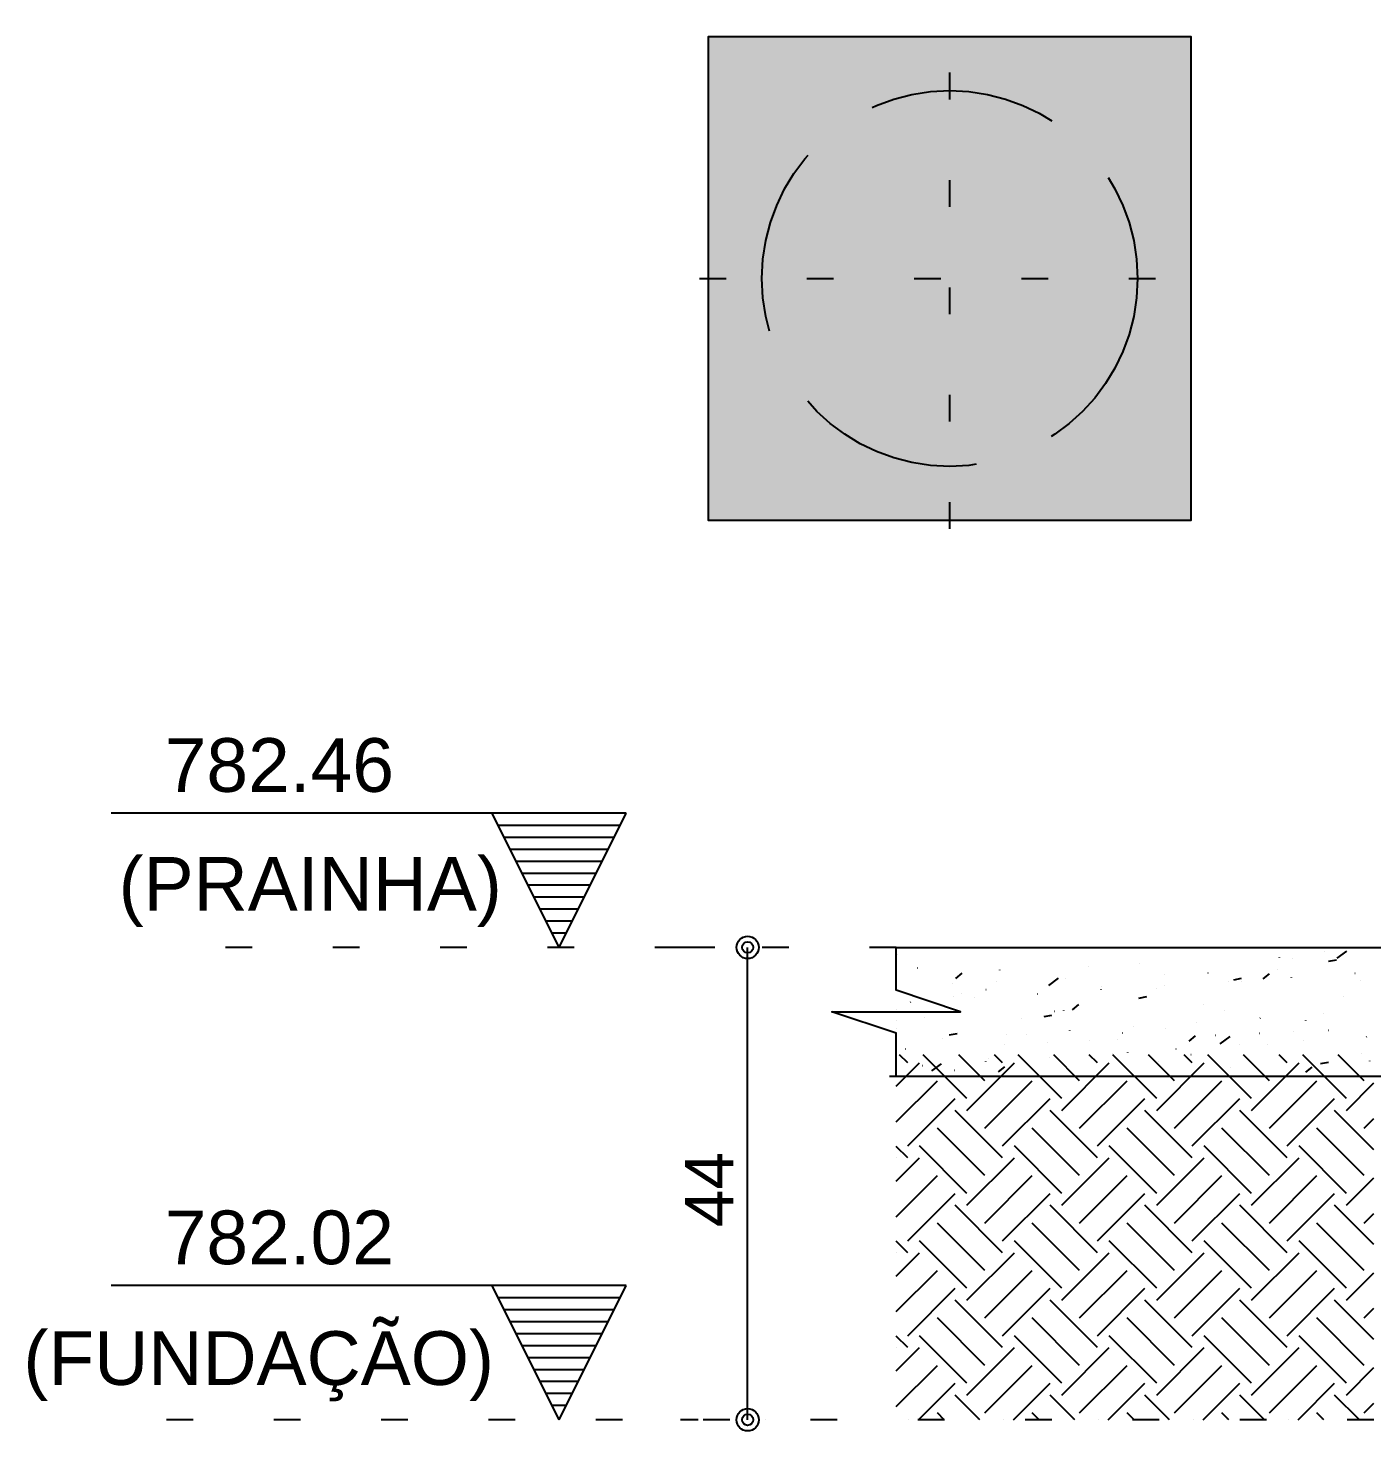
# Model space of a CAD drawing. Extents: x 0 to 119, y 0 to 84.
# Drawn here: x 39.98 to 44.99, y 36.04 to 41.27 of the extents above; entities that cross this region are included whole.
import ezdxf

# ---------------------------------------------------------------- set-up
doc = ezdxf.new("R2010")
doc.units = 0
doc.header["$MEASUREMENT"] = 0
doc.linetypes.add('ESTILO_TQS_0001', pattern=[1, 0.7, -0.3])
doc.linetypes.add('ESTILO_TQS_0002', pattern=[0.4, 0.1, -0.3])
for name, color, linetype in [('1', 3, 'CONTINUOUS'), ('10', 252, 'CONTINUOUS'), ('18', 6, 'CONTINUOUS'), ('26', 10, 'CONTINUOUS'), ('3', 7, 'CONTINUOUS'), ('32', 250, 'CONTINUOUS')]:
    doc.layers.add(name, color=color, linetype=linetype)
doc.styles.add('TQS_ARIAL', font='arial.ttf')

msp = doc.modelspace()

# ---------------------------------------------------------------- linework, layer by layer
at = {"layer": '1', "color": 3, "linetype": 'Continuous'}
for p, q in [((43.259196, 37.410372), (43.228731, 37.440837)), ((43.480167, 37.27779), (43.31712, 37.440837)), ((43.546459, 37.344081), (43.449702, 37.440837)), ((43.61275, 37.410372), (43.582285, 37.440837)), ((43.833721, 37.27779), (43.670673, 37.440837)), ((43.900012, 37.344081), (43.803256, 37.440837)), ((43.966303, 37.410372), (43.935838, 37.440837)), ((44.187274, 37.27779), (44.024227, 37.440837)), ((44.253565, 37.344081), (44.156809, 37.440837)), ((44.319857, 37.410372), (44.289392, 37.440837)), ((44.540828, 37.27779), (44.37778, 37.440837)), ((44.607119, 37.344081), (44.510362, 37.440837)), ((44.67341, 37.410372), (44.642945, 37.440837)), ((44.894381, 37.27779), (44.731333, 37.440837)), ((44.960672, 37.344081), (44.863916, 37.440837)), ((43.216611, 37.411981), (43.216611, 37.411981)), ((43.216611, 37.323593), (43.303391, 37.410372)), ((43.480167, 37.233596), (43.656944, 37.410372)), ((43.833721, 37.233596), (44.010497, 37.410372)), ((44.187274, 37.233596), (44.364051, 37.410372)), ((44.540828, 37.233596), (44.717604, 37.410372)), ((43.216611, 37.19101), (43.369682, 37.344081)), ((43.546459, 37.167304), (43.723235, 37.344081)), ((43.900012, 37.167304), (44.076789, 37.344081)), ((44.253565, 37.167304), (44.430342, 37.344081)), ((44.607119, 37.167304), (44.783895, 37.344081)), ((44.894381, 37.233596), (44.996611, 37.335826)), ((43.259196, 37.101013), (43.435973, 37.27779)), ((43.61275, 37.101013), (43.789527, 37.27779)), ((43.966303, 37.101013), (44.14308, 37.27779)), ((44.319857, 37.101013), (44.496633, 37.27779)), ((44.67341, 37.101013), (44.850187, 37.27779)), ((43.61275, 37.056819), (43.435973, 37.233596)), ((43.966303, 37.056819), (43.789527, 37.233596)), ((44.319857, 37.056819), (44.14308, 37.233596)), ((44.67341, 37.056819), (44.496633, 37.233596)), ((44.996611, 37.087172), (44.850187, 37.233596)), ((43.546459, 36.990528), (43.369682, 37.167304)), ((43.900012, 36.990528), (43.723235, 37.167304)), ((44.253565, 36.990528), (44.076789, 37.167304)), ((44.607119, 36.990528), (44.430342, 37.167304)), ((44.960672, 36.990528), (44.783895, 37.167304)), ((44.960672, 37.167304), (44.996611, 37.203243)), ((43.259196, 37.056819), (43.216611, 37.099405)), ((43.480167, 36.924237), (43.303391, 37.101013)), ((43.833721, 36.924237), (43.656944, 37.101013)), ((44.187274, 36.924237), (44.010497, 37.101013)), ((44.540828, 36.924237), (44.364051, 37.101013)), ((44.894381, 36.924237), (44.717604, 37.101013)), ((43.216611, 37.058427), (43.216611, 37.058427)), ((43.216611, 36.970039), (43.303391, 37.056819)), ((43.480167, 36.880042), (43.656944, 37.056819)), ((43.833721, 36.880042), (44.010497, 37.056819)), ((44.187274, 36.880042), (44.364051, 37.056819)), ((44.540828, 36.880042), (44.717604, 37.056819)), ((43.216611, 36.837457), (43.369682, 36.990528)), ((43.546459, 36.813751), (43.723235, 36.990528)), ((43.900012, 36.813751), (44.076789, 36.990528)), ((44.253565, 36.813751), (44.430342, 36.990528)), ((44.607119, 36.813751), (44.783895, 36.990528)), ((44.894381, 36.880042), (44.996611, 36.982272)), ((43.259196, 36.74746), (43.435973, 36.924237)), ((43.61275, 36.74746), (43.789527, 36.924237)), ((43.966303, 36.74746), (44.14308, 36.924237)), ((44.319857, 36.74746), (44.496633, 36.924237)), ((44.67341, 36.74746), (44.850187, 36.924237)), ((43.61275, 36.703266), (43.435973, 36.880042)), ((43.966303, 36.703266), (43.789527, 36.880042)), ((44.319857, 36.703266), (44.14308, 36.880042)), ((44.67341, 36.703266), (44.496633, 36.880042)), ((44.996611, 36.733618), (44.850187, 36.880042)), ((44.960672, 36.813751), (44.996611, 36.84969)), ((43.546459, 36.636974), (43.369682, 36.813751)), ((43.900012, 36.636974), (43.723235, 36.813751)), ((44.253565, 36.636974), (44.076789, 36.813751)), ((44.607119, 36.636974), (44.430342, 36.813751)), ((44.960672, 36.636974), (44.783895, 36.813751)), ((43.259196, 36.703266), (43.216611, 36.745851)), ((43.480167, 36.570683), (43.303391, 36.74746)), ((43.833721, 36.570683), (43.656944, 36.74746)), ((44.187274, 36.570683), (44.010497, 36.74746)), ((44.540828, 36.570683), (44.364051, 36.74746)), ((44.894381, 36.570683), (44.717604, 36.74746)), ((43.216611, 36.704874), (43.216611, 36.704874)), ((43.216611, 36.616486), (43.303391, 36.703266)), ((43.480167, 36.526489), (43.656944, 36.703266)), ((43.833721, 36.526489), (44.010497, 36.703266)), ((44.187274, 36.526489), (44.364051, 36.703266)), ((44.540828, 36.526489), (44.717604, 36.703266)), ((43.216611, 36.483903), (43.369682, 36.636974)), ((43.546459, 36.460198), (43.723235, 36.636974)), ((43.900012, 36.460198), (44.076789, 36.636974)), ((44.253565, 36.460198), (44.430342, 36.636974)), ((44.607119, 36.460198), (44.783895, 36.636974)), ((44.894381, 36.526489), (44.996611, 36.628719)), ((43.259196, 36.393906), (43.435973, 36.570683)), ((43.61275, 36.393906), (43.789527, 36.570683)), ((43.966303, 36.393906), (44.14308, 36.570683)), ((44.319857, 36.393906), (44.496633, 36.570683)), ((44.67341, 36.393906), (44.850187, 36.570683)), ((43.61275, 36.349712), (43.435973, 36.526489)), ((43.966303, 36.349712), (43.789527, 36.526489)), ((44.319857, 36.349712), (44.14308, 36.526489)), ((44.67341, 36.349712), (44.496633, 36.526489)), ((44.996611, 36.380065), (44.850187, 36.526489)), ((44.960672, 36.460198), (44.996611, 36.496136)), ((43.546459, 36.283421), (43.369682, 36.460198)), ((43.900012, 36.283421), (43.723235, 36.460198)), ((44.253565, 36.283421), (44.076789, 36.460198)), ((44.607119, 36.283421), (44.430342, 36.460198)), ((44.960672, 36.283421), (44.783895, 36.460198)), ((43.259196, 36.349712), (43.216611, 36.392298)), ((43.480167, 36.21713), (43.303391, 36.393906)), ((43.833721, 36.21713), (43.656944, 36.393906)), ((44.187274, 36.21713), (44.010497, 36.393906)), ((44.540828, 36.21713), (44.364051, 36.393906)), ((44.894381, 36.21713), (44.717604, 36.393906)), ((43.216611, 36.351321), (43.216611, 36.351321)), ((43.216611, 36.262932), (43.303391, 36.349712)), ((43.480167, 36.172936), (43.656944, 36.349712)), ((43.833721, 36.172936), (44.010497, 36.349712)), ((44.187274, 36.172936), (44.364051, 36.349712)), ((44.540828, 36.172936), (44.717604, 36.349712)), ((43.216611, 36.13035), (43.369682, 36.283421)), ((43.546459, 36.106644), (43.723235, 36.283421)), ((43.900012, 36.106644), (44.076789, 36.283421)), ((44.253565, 36.106644), (44.430342, 36.283421)), ((44.607119, 36.106644), (44.783895, 36.283421)), ((44.894381, 36.172936), (44.996611, 36.275165)), ((43.299681, 36.080837), (43.435973, 36.21713)), ((43.528071, 36.080837), (43.435973, 36.172936)), ((43.653234, 36.080837), (43.789527, 36.21713)), ((43.881625, 36.080837), (43.789527, 36.172936)), ((44.006788, 36.080837), (44.14308, 36.21713)), ((44.235178, 36.080837), (44.14308, 36.172936)), ((44.360341, 36.080837), (44.496633, 36.21713)), ((44.588731, 36.080837), (44.496633, 36.172936)), ((44.713894, 36.080837), (44.850187, 36.21713)), ((44.942285, 36.080837), (44.850187, 36.172936)), ((44.960672, 36.106644), (44.996611, 36.142583)), ((43.262906, 36.080837), (43.262906, 36.080837)), ((43.395489, 36.080837), (43.369682, 36.106644)), ((43.388069, 36.080837), (43.388069, 36.080837)), ((43.520652, 36.080837), (43.520652, 36.080837)), ((43.61646, 36.080837), (43.61646, 36.080837)), ((43.749042, 36.080837), (43.723235, 36.106644)), ((43.741623, 36.080837), (43.741623, 36.080837)), ((43.874205, 36.080837), (43.874205, 36.080837)), ((43.970013, 36.080837), (43.970013, 36.080837)), ((44.102596, 36.080837), (44.076789, 36.106644)), ((44.095176, 36.080837), (44.095176, 36.080837)), ((44.227759, 36.080837), (44.227759, 36.080837)), ((44.323566, 36.080837), (44.323566, 36.080837)), ((44.456149, 36.080837), (44.430342, 36.106644)), ((44.448729, 36.080837), (44.448729, 36.080837)), ((44.581312, 36.080837), (44.581312, 36.080837)), ((44.67712, 36.080837), (44.67712, 36.080837)), ((44.809702, 36.080837), (44.783895, 36.106644)), ((44.802283, 36.080837), (44.802283, 36.080837)), ((44.934865, 36.080837), (44.934865, 36.080837))]:
    msp.add_line(p, q, dxfattribs=at)
at = {"layer": '10', "color": 252, "linetype": 'ESTILO_TQS_0002'}
for p, q in [((43.415976, 39.399889), (43.415976, 41.266089)), ((42.482876, 40.332989), (44.349076, 40.332989))]:
    msp.add_line(p, q, dxfattribs=at)
at = {"layer": '10', "color": 252, "linetype": 'Continuous'}
for p, q in [((43.221628, 37.813955), (43.221693, 37.814451)), ((44.149499, 37.839918), (44.150595, 37.840837)), ((44.644294, 37.803571), (44.644359, 37.804067)), ((44.69141, 37.799612), (44.691899, 37.79972)), ((44.813447, 37.826667), (44.813936, 37.826775)), ((44.827486, 37.789202), (44.856935, 37.794926)), ((44.859939, 37.800513), (44.89626, 37.82708)), ((43.216611, 37.775844), (43.216611, 37.775844)), ((43.216611, 37.746959), (43.216611, 37.746959)), ((43.296079, 37.764576), (43.296567, 37.764685)), ((43.439056, 37.724983), (43.462038, 37.744267)), ((43.602399, 37.75621), (43.602464, 37.756706)), ((43.931506, 37.768296), (43.931994, 37.768404)), ((44.123591, 37.781749), (44.123656, 37.782245)), ((44.215634, 37.739405), (44.216134, 37.739427)), ((44.37798, 37.746493), (44.378479, 37.746515)), ((44.584165, 37.72345), (44.607147, 37.742733)), ((44.636733, 37.757791), (44.637233, 37.757813)), ((44.926026, 37.744241), (44.92633, 37.744638)), ((43.216611, 37.695787), (43.216611, 37.695787)), ((43.216611, 37.695787), (43.216611, 37.695787)), ((43.216611, 37.695787), (43.216611, 37.695787)), ((43.427385, 37.70499), (43.427885, 37.705011)), ((43.589731, 37.712078), (43.59023, 37.712099)), ((43.785165, 37.699411), (43.821485, 37.725979)), ((43.848484, 37.723375), (43.848984, 37.723397)), ((43.982484, 37.693261), (43.982549, 37.693756)), ((44.186177, 37.687604), (44.186665, 37.687713)), ((44.216368, 37.698312), (44.216672, 37.698709)), ((44.45292, 37.713622), (44.453225, 37.714019)), ((44.4741, 37.720511), (44.503549, 37.726235)), ((44.503187, 37.715082), (44.503252, 37.715578)), ((44.689473, 37.728931), (44.689777, 37.729328)), ((44.946082, 37.71892), (44.94657, 37.719028)), ((43.270157, 37.637074), (43.270461, 37.637471)), ((43.428713, 37.65683), (43.429201, 37.656938)), ((43.461291, 37.667721), (43.461356, 37.668217)), ((43.50671, 37.652384), (43.507014, 37.652781)), ((43.55075, 37.683885), (43.551238, 37.683993)), ((43.743262, 37.667693), (43.743567, 37.66809)), ((43.979815, 37.683003), (43.980119, 37.6834)), ((44.120714, 37.65182), (44.150163, 37.657544)), ((44.883957, 37.657337), (44.884022, 37.657833)), ((43.216611, 37.609808), (43.216611, 37.609808)), ((43.216611, 37.609808), (43.216611, 37.609808)), ((43.216611, 37.609808), (43.216611, 37.609808)), ((43.767329, 37.583128), (43.796777, 37.588853)), ((43.805422, 37.603193), (43.80591, 37.603301)), ((43.841376, 37.604772), (43.841442, 37.605268)), ((43.873723, 37.608515), (43.896704, 37.627798)), ((44.362079, 37.626593), (44.362145, 37.627089)), ((44.440849, 37.606913), (44.441337, 37.607021)), ((44.809752, 37.59271), (44.810057, 37.593107)), ((43.216611, 37.567292), (43.216611, 37.567292)), ((43.216611, 37.538329), (43.216611, 37.538329)), ((43.320184, 37.579233), (43.320249, 37.579728)), ((43.683385, 37.576138), (43.683873, 37.576246)), ((43.863541, 37.531472), (43.863846, 37.531869)), ((44.100094, 37.546782), (44.100399, 37.547179)), ((44.220972, 37.538104), (44.221037, 37.5386)), ((44.336647, 37.562091), (44.336951, 37.562488)), ((44.573199, 37.577401), (44.573504, 37.577798)), ((44.74285, 37.568849), (44.742915, 37.569344)), ((44.827933, 37.532016), (44.828433, 37.532038)), ((43.390436, 37.500853), (43.390741, 37.50125)), ((43.413943, 37.514437), (43.443392, 37.520161)), ((43.618585, 37.479215), (43.619085, 37.479236)), ((43.626989, 37.516163), (43.627293, 37.51656)), ((43.700269, 37.516283), (43.700334, 37.516779)), ((43.780931, 37.486303), (43.78143, 37.486325)), ((43.938056, 37.495446), (43.938545, 37.495555)), ((44.039684, 37.4976), (44.040184, 37.497622)), ((44.060093, 37.522501), (44.060582, 37.52261)), ((44.308389, 37.492046), (44.331371, 37.51133)), ((44.406835, 37.51363), (44.407334, 37.513652)), ((44.424093, 37.481706), (44.460413, 37.508273)), ((44.496343, 37.47724), (44.496648, 37.477637)), ((44.56918, 37.520719), (44.569679, 37.52074)), ((44.601742, 37.48036), (44.601808, 37.480856)), ((44.69552, 37.526221), (44.696009, 37.526329)), ((44.732896, 37.49255), (44.7332, 37.492946)), ((44.969449, 37.507859), (44.969753, 37.508256)), ((43.216611, 37.47608), (43.216611, 37.47608)), ((43.216611, 37.472657), (43.216611, 37.472657)), ((43.216611, 37.472657), (43.216611, 37.472657)), ((43.216611, 37.472657), (43.216611, 37.472657)), ((43.216611, 37.461664), (43.216611, 37.461664)), ((43.216611, 37.461664), (43.216611, 37.461664)), ((43.251435, 37.463185), (43.251935, 37.463206)), ((43.559162, 37.427794), (43.559227, 37.42829)), ((43.786685, 37.431312), (43.78699, 37.431708)), ((44.023238, 37.446621), (44.023542, 37.447018)), ((44.079865, 37.449615), (44.07993, 37.450111)), ((44.259791, 37.461931), (44.260095, 37.462327)), ((44.314765, 37.44181), (44.315253, 37.441918)), ((44.950192, 37.445529), (44.95068, 37.445638)), ((43.31358, 37.400692), (43.313884, 37.401089)), ((43.349318, 37.380604), (43.385639, 37.407172)), ((43.432823, 37.383439), (43.433311, 37.383547)), ((43.550133, 37.416002), (43.550437, 37.416399)), ((43.597947, 37.377111), (43.620928, 37.396395)), ((44.192728, 37.414755), (44.193216, 37.414863)), ((44.460635, 37.391871), (44.4607, 37.392367)), ((44.743056, 37.375577), (44.766037, 37.394861)), ((44.797803, 37.407914), (44.827252, 37.413639)), ((44.981827, 37.41741), (44.981893, 37.417906)), ((43.282998, 37.360837), (43.282998, 37.360837)), ((43.282998, 37.360837), (43.282998, 37.360837)), ((43.291432, 37.360837), (43.291432, 37.360837)), ((43.291432, 37.360837), (43.291432, 37.360837)), ((43.291432, 37.360837), (43.291432, 37.360837)), ((43.322294, 37.360837), (43.322294, 37.360837)), ((43.330875, 37.360837), (43.330875, 37.360837)), ((43.330875, 37.360837), (43.330875, 37.360837)), ((43.420889, 37.360837), (43.420889, 37.360837)), ((43.420889, 37.360837), (43.420889, 37.360837)), ((43.420889, 37.360837), (43.420889, 37.360837)), ((43.507803, 37.360837), (43.507803, 37.360837)), ((43.507803, 37.360837), (43.507803, 37.360837)), ((43.550347, 37.360837), (43.550347, 37.360837)), ((43.550347, 37.360837), (43.550347, 37.360837)), ((43.578553, 37.360837), (43.578553, 37.360837)), ((43.679804, 37.360837), (43.679804, 37.360837)), ((43.679804, 37.360837), (43.679804, 37.360837)), ((43.732609, 37.360837), (43.732609, 37.360837)), ((43.732609, 37.360837), (43.732609, 37.360837)), ((43.809262, 37.360837), (43.809262, 37.360837)), ((43.809262, 37.360837), (43.809262, 37.360837)), ((43.938719, 37.360837), (43.938719, 37.360837)), ((43.938757, 37.361127), (43.938823, 37.361622)), ((43.949523, 37.360837), (43.949523, 37.360837)), ((43.949523, 37.360837), (43.949523, 37.360837)), ((43.949523, 37.360837), (43.949523, 37.360837)), ((43.957414, 37.360837), (43.957414, 37.360837)), ((43.957414, 37.360837), (43.957414, 37.360837)), ((44.068177, 37.360837), (44.068177, 37.360837)), ((44.152021, 37.360837), (44.152021, 37.360837)), ((44.182219, 37.360837), (44.182219, 37.360837)), ((44.182219, 37.360837), (44.182219, 37.360837)), ((44.197634, 37.360837), (44.197634, 37.360837)), ((44.258852, 37.360837), (44.258852, 37.360837)), ((44.327092, 37.360837), (44.327092, 37.360837)), ((44.407024, 37.360837), (44.407024, 37.360837)), ((44.407024, 37.360837), (44.407024, 37.360837)), ((44.456549, 37.360837), (44.456549, 37.360837)), ((44.456549, 37.360837), (44.456549, 37.360837)), ((44.456549, 37.360837), (44.456549, 37.360837)), ((44.555613, 37.360837), (44.555613, 37.360837)), ((44.568172, 37.360837), (44.568172, 37.360837)), ((44.569437, 37.361118), (44.569925, 37.361226)), ((44.586007, 37.360837), (44.586007, 37.360837)), ((44.586007, 37.360837), (44.586007, 37.360837)), ((44.586007, 37.360837), (44.586007, 37.360837)), ((44.63183, 37.360837), (44.63183, 37.360837)), ((44.63183, 37.360837), (44.63183, 37.360837)), ((44.715464, 37.360837), (44.715464, 37.360837)), ((44.715464, 37.360837), (44.715464, 37.360837)), ((44.715464, 37.360837), (44.715464, 37.360837)), ((44.72549, 37.360837), (44.72549, 37.360837)), ((44.844922, 37.360837), (44.844922, 37.360837)), ((44.844922, 37.360837), (44.844922, 37.360837)), ((44.844922, 37.360837), (44.844922, 37.360837)), ((44.856635, 37.360837), (44.856635, 37.360837)), ((44.856635, 37.360837), (44.856635, 37.360837)), ((44.974379, 37.360837), (44.974379, 37.360837)), ((44.974379, 37.360837), (44.974379, 37.360837))]:
    msp.add_line(p, q, dxfattribs=at)
at = {"layer": '10', "color": 252, "linetype": 'ESTILO_TQS_0001'}
msp.add_circle((43.415976, 40.332989), 0.7, dxfattribs=at)
at = {"layer": '18', "color": 6, "linetype": 'Continuous'}
msp.add_lwpolyline([(42.515976, 39.432989), (44.315976, 39.432989), (44.315976, 41.232989), (42.515976, 41.232989), (42.515976, 39.432989)], dxfattribs=at)
at = {"layer": '26', "color": 10, "linetype": 'Continuous'}
msp.add_lwpolyline([(44.315976, 41.232989), (42.515976, 41.232989), (42.515976, 39.432989), (44.315976, 39.432989), (44.315976, 41.232989)], dxfattribs=at)
for points in [[(44.315976, 41.232989), (42.515976, 41.232989), (42.515976, 39.432989)], [(44.315976, 41.232989), (42.515976, 39.432989), (44.315976, 39.432989)], [(44.315976, 41.232989), (44.315976, 39.432989), (44.315976, 41.232989)]]:
    msp.add_solid(points, dxfattribs=at)
at = {"layer": '3', "color": 7, "linetype": 'Continuous'}
for p, q in [((42.210503, 38.340838), (40.290504, 38.340838)), ((41.960503, 37.840837), (41.710503, 38.340838)), ((41.960503, 37.840837), (42.210503, 38.340838)), ((41.732799, 38.296245), (42.188208, 38.296245)), ((41.755095, 38.251654), (42.165912, 38.251654)), ((41.777391, 38.207062), (42.143617, 38.207062)), ((41.799686, 38.162472), (42.121321, 38.162472)), ((41.821982, 38.117881), (42.099025, 38.11788)), ((41.844278, 38.073289), (42.07673, 38.073289)), ((41.866574, 38.028697), (42.054434, 38.028698)), ((41.888869, 37.984104), (42.032139, 37.984106)), ((41.911165, 37.939513), (42.009843, 37.939513)), ((41.93346, 37.894923), (41.987546, 37.894923)), ((43.216611, 37.840837), (46.196611, 37.840837)), ((43.190899, 37.360837), (46.170899, 37.360837)), ((43.216611, 37.360837), (46.196611, 37.360837)), ((42.210503, 36.580838), (40.290504, 36.580838)), ((41.960503, 36.080837), (41.710503, 36.580838)), ((41.732799, 36.536245), (42.188208, 36.536245)), ((41.960503, 36.080837), (42.210503, 36.580838)), ((41.755095, 36.491654), (42.165912, 36.491654)), ((41.777391, 36.447062), (42.143617, 36.447062)), ((41.799686, 36.402472), (42.121321, 36.402472)), ((41.821982, 36.357881), (42.099025, 36.35788)), ((41.844278, 36.313289), (42.07673, 36.313289)), ((41.866574, 36.268697), (42.054434, 36.268698)), ((41.888869, 36.224104), (42.032139, 36.224106)), ((41.911165, 36.179513), (42.009843, 36.179513)), ((41.93346, 36.134923), (41.987546, 36.134923))]:
    msp.add_line(p, q, dxfattribs=at)
at = {"layer": '3', "color": 7, "linetype": 'ESTILO_TQS_0002'}
for p, q in [((43.216611, 37.840837), (40.460345, 37.840837)), ((44.996611, 36.080837), (40.460345, 36.080837))]:
    msp.add_line(p, q, dxfattribs=at)
at = {"layer": '3', "color": 7, "linetype": 'Continuous'}
msp.add_lwpolyline([(43.216611, 37.360837), (43.216611, 37.520838), (42.976611, 37.600837), (43.456611, 37.600837), (43.216611, 37.680838), (43.216611, 37.840837)], dxfattribs=at)
at = {"layer": '32', "color": 250, "linetype": 'Continuous'}
for p, q in [((42.540273, 37.840837), (42.412854, 37.840837)), ((42.662854, 36.080837), (42.662854, 37.840837)), ((42.790273, 37.840837), (42.790273, 37.840837)), ((42.478478, 36.080837), (42.412854, 36.080837)), ((42.728478, 36.080837), (42.728478, 36.080837))]:
    msp.add_line(p, q, dxfattribs=at)
for centre, radius in [((42.662854, 37.840837), 0.041625), ((42.662854, 37.840837), 0.02075), ((42.662854, 36.080837), 0.041625), ((42.662854, 36.080837), 0.02075)]:
    msp.add_circle(centre, radius, dxfattribs=at)

# ---------------------------------------------------------------- texts
at = {"layer": '3', "color": 7, "linetype": 'Continuous', "style": 'TQS_ARIAL'}
for s, p in [('782.46', (40.490457, 38.420345)), ('(PRAINHA)', (40.318912, 37.977365)), ('782.02', (40.490457, 36.660345)), ('(FUNDAÇÃO)', (39.96393, 36.210676))]:
    msp.add_text(s, height=0.2, dxfattribs=at).set_placement(p)
at = {"layer": '32', "color": 250, "linetype": 'Continuous', "style": 'TQS_ARIAL'}
msp.add_text('44', height=0.18, rotation=90, dxfattribs=at).set_placement((42.608854, 36.798837))

doc.saveas('drawing.dxf')
